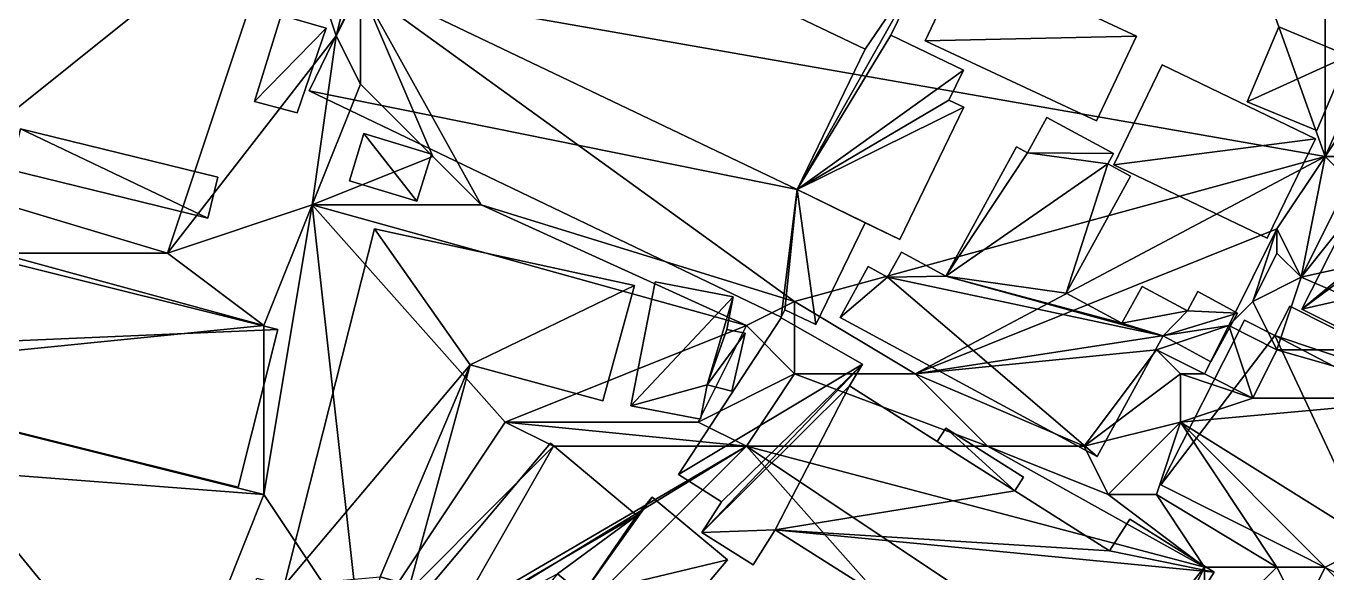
# Model space of a CAD drawing. Header units: metres. Extents: x -1103 to 901, y -902 to 905.
# Drawn here: x 496.3 to 604.1, y 139.5 to 184.8 of the extents above; entities that cross this region are included whole.
import ezdxf

# ---------------------------------------------------------------- set-up
doc = ezdxf.new("R2010")
doc.units = ezdxf.units.M
for name, color, linetype in [('OSM_BUILDING_FOOTPRINTS', 7, 'CONTINUOUS'), ('OSM_BUILDING_ROOFS', 1, 'CONTINUOUS'), ('OSM_BUILDING_WALLS', 8, 'CONTINUOUS'), ('OSM_TERRAIN', 3, 'CONTINUOUS')]:
    doc.layers.add(name, color=color, linetype=linetype)

msp = doc.modelspace()

# ---------------------------------------------------------------- linework, layer by layer
at = {"layer": 'OSM_BUILDING_FOOTPRINTS'}
for points in [[(524.14, 188.5, 13.25), (560.2, 171.26, 13.25), (565.84, 182.89, 13.25), (529.04, 200.49, 13.25), (533.27, 209.19, 13.25), (571.34, 190.97, 13.25), (567.99, 184.05, 13.25), (574, 181.16, 13.25), (572.79, 178.68, 13.25), (574.03, 178.09, 13.25), (568.73, 167.13, 13.25), (565.84, 168.51, 13.25), (561.75, 160.09, 13.25), (559.2, 161.31, 13.25), (558.9, 160.71, 13.25), (519.75, 179.43, 13.25), (524.14, 188.5, 13.25)], [(574.15, 190.59, 13.9), (588.34, 183.97, 13.9), (585.02, 176.96, 13.9), (570.84, 183.58, 13.9), (574.15, 190.59, 13.9)], [(517.44, 185.7, 13.13), (521.17, 184.63, 13.13), (518.75, 177.62, 13.13), (515.21, 178.57, 13.13), (517.44, 185.7, 13.13)], [(600.15, 184.75, 13.89), (605.92, 182.35, 13.89), (603.31, 176.16, 13.89), (597.54, 178.54, 13.89), (600.15, 184.75, 13.89)], [(590.48, 181.59, 13.84), (603.18, 175.48, 13.84), (599.18, 167.23, 13.84), (586.48, 173.32, 13.84), (590.48, 181.59, 13.84)], [(580.92, 177.24, 13.59), (586.45, 174.24, 13.59), (585.97, 173.39, 13.59), (587.85, 172.37, 13.59), (582.53, 162.69, 13.59), (587.14, 160.19, 13.59), (588.82, 163.25, 13.59), (592.57, 161.23, 13.59), (593.43, 162.81, 13.59), (596.72, 161.03, 13.59), (594.51, 157.01, 13.59), (590.57, 159.15, 13.59), (585.08, 149.15, 13.59), (563.79, 160.68, 13.59), (566.09, 164.88, 13.59), (567.71, 164, 13.59), (568.86, 166.08, 13.59), (572.53, 164.09, 13.59), (578.41, 174.79, 13.59), (579.3, 174.31, 13.59), (580.92, 177.24, 13.59)], [(494.98, 172.91, 13), (495.82, 176.29, 13), (512.18, 172.3, 13), (511.34, 168.9, 13), (494.98, 172.91, 13)], [(529.89, 174.21, 13.67), (528.69, 170.29, 13.67), (523.09, 171.99, 13.67), (524.28, 175.9, 13.67), (529.89, 174.21, 13.67)], [(609.2, 175.35, 11.55), (615.32, 172.26, 11.55), (614.46, 170.56, 11.55), (623.22, 166.16, 11.55), (616.98, 153.87, 11.55), (602.07, 161.36, 11.55), (609.2, 175.35, 11.55)], [(472.95, 170.69, 13.66), (517.15, 159.67, 13.66), (513.86, 146.62, 13.66), (469.64, 157.63, 13.66), (472.95, 170.69, 13.66)], [(525.16, 168.02, 13.43), (546.73, 163.33, 13.43), (544.11, 153.76, 13.43), (533.09, 156.74, 13.43), (528.1, 138.51, 13.43), (525.65, 139.18, 13.43), (524.4, 134.6, 13.43), (519.68, 135.87, 13.43), (518.69, 132.24, 13.43), (513.89, 133.53, 13.43), (515.4, 139.09, 13.43), (517.67, 138.48, 13.43), (525.16, 168.02, 13.43)], [(548.43, 163.63, 13.53), (554.91, 162.38, 13.53), (554.38, 159.68, 13.53), (555.89, 159.38, 13.53), (554.79, 154.56, 13.53), (552.75, 155.09, 13.53), (552.2, 152.25, 13.53), (546.43, 153.36, 13.53), (548.43, 163.63, 13.53)], [(597.31, 160.44, 11.05), (599.82, 159.17, 11.05), (601.06, 161.61, 11.05), (618, 153.09, 11.05), (616.63, 150.4, 11.05), (617.12, 150.14, 11.05), (610.31, 136.78, 11.05), (590.37, 146.82, 11.05), (597.31, 160.44, 11.05)], [(558.89, 160.65, 11.13), (565.63, 156.8, 11.13), (564.54, 155.01, 11.13), (571.83, 150.41, 11.13), (572.54, 151.5, 11.13), (578.97, 147.45, 11.13), (578.25, 146.32, 11.13), (586.12, 141.35, 11.13), (587.8, 143.97, 11.13), (594.78, 139.57, 11.13), (585.91, 125.69, 11.13), (558.39, 143.07, 11.13), (556.56, 140.19, 11.13), (552.31, 142.87, 11.13), (553.94, 145.4, 11.13), (550.37, 147.66, 11.13), (558.89, 160.65, 11.13)], [(539.75, 150.25, 12.89), (546.92, 144.28, 12.89), (548.2, 145.8, 12.89), (554.45, 140.6, 12.89), (542.11, 125.97, 12.89), (536.47, 130.66, 12.89), (542.42, 137.72, 12.89), (540.34, 139.45, 12.89), (528.6, 125.53, 12.89), (522.91, 130.26, 12.89), (539.75, 150.25, 12.89)]]:
    msp.add_polyline3d(points, close=True, dxfattribs=at)
at = {"layer": 'OSM_BUILDING_ROOFS'}
for points in [[(650.25, 177.21, 21.94), (599.38, 215.4, 21.94), (594.67, 206.21, 21.94)], [(650.25, 177.21, 21.94), (655.2, 187.18, 21.94), (599.38, 215.4, 21.94)], [(650.25, 177.21, 21.94), (594.67, 206.21, 21.94), (615.78, 194.87, 21.94)], [(571.34, 190.97, 23.25), (529.04, 200.49, 23.25), (565.84, 182.89, 23.25)], [(560.2, 171.26, 23.25), (567.99, 184.05, 23.25), (571.34, 190.97, 23.25)], [(571.34, 190.97, 23.25), (565.84, 182.89, 23.25), (560.2, 171.26, 23.25)], [(588.34, 183.97, 23.9), (574.15, 190.59, 23.9), (570.84, 183.58, 23.9)], [(560.2, 171.26, 23.25), (524.14, 188.5, 23.25), (519.75, 179.43, 23.25)], [(521.17, 184.63, 23.14), (517.44, 185.7, 23.14), (515.21, 178.57, 23.14)], [(521.17, 184.63, 23.14), (515.21, 178.57, 23.14), (518.75, 177.62, 23.14)], [(605.92, 182.35, 23.89), (600.15, 184.75, 23.89), (597.54, 178.54, 23.89)], [(560.2, 171.26, 23.25), (574, 181.16, 23.25), (567.99, 184.05, 23.25)], [(588.34, 183.97, 23.9), (570.84, 183.58, 23.9), (585.02, 176.96, 23.9)], [(605.92, 182.35, 23.89), (597.54, 178.54, 23.89), (603.31, 176.16, 23.89)], [(603.18, 175.48, 23.84), (590.48, 181.59, 23.84), (586.48, 173.32, 23.84)], [(560.2, 171.26, 23.25), (572.79, 178.68, 23.25), (574, 181.16, 23.25)], [(560.2, 171.26, 23.25), (519.75, 179.43, 23.25), (558.9, 160.71, 23.25)], [(560.2, 171.26, 23.25), (574.03, 178.09, 23.25), (572.79, 178.68, 23.25)], [(560.2, 171.26, 23.25), (568.73, 167.13, 23.25), (574.03, 178.09, 23.25)], [(586.45, 174.24, 23.59), (580.92, 177.24, 23.59), (579.3, 174.31, 23.59)], [(495.82, 176.29, 23), (494.98, 172.91, 23), (511.34, 168.9, 23)], [(495.82, 176.29, 23), (511.34, 168.9, 23), (512.18, 172.3, 23)], [(528.69, 170.29, 23.67), (524.28, 175.9, 23.67), (523.09, 171.99, 23.67)], [(528.69, 170.29, 23.67), (529.89, 174.21, 23.67), (524.28, 175.9, 23.67)], [(579.3, 174.31, 23.59), (578.41, 174.79, 23.59), (572.53, 164.09, 23.59)], [(603.18, 175.48, 23.84), (586.48, 173.32, 23.84), (599.18, 167.23, 23.84)], [(615.32, 172.26, 21.55), (609.2, 175.35, 21.55), (602.07, 161.36, 21.55)], [(585.97, 173.39, 23.59), (579.3, 174.31, 23.59), (572.53, 164.09, 23.59)], [(585.97, 173.39, 23.59), (586.45, 174.24, 23.59), (579.3, 174.31, 23.59)], [(582.53, 162.69, 23.59), (585.97, 173.39, 23.59), (572.53, 164.09, 23.59)], [(582.53, 162.69, 23.59), (587.85, 172.37, 23.59), (585.97, 173.39, 23.59)], [(602.07, 161.36, 21.55), (614.46, 170.56, 21.55), (615.32, 172.26, 21.55)], [(517.15, 159.67, 23.66), (472.95, 170.69, 23.66), (469.64, 157.63, 23.66)], [(560.2, 171.26, 23.25), (558.9, 160.71, 23.25), (559.2, 161.31, 23.25)], [(560.2, 171.26, 23.25), (559.2, 161.31, 23.25), (561.75, 160.09, 23.25)], [(560.2, 171.26, 23.25), (561.75, 160.09, 23.25), (565.84, 168.51, 23.25)], [(560.2, 171.26, 23.25), (565.84, 168.51, 23.25), (568.73, 167.13, 23.25)], [(602.07, 161.36, 21.55), (623.22, 166.16, 21.55), (614.46, 170.56, 21.55)], [(533.09, 156.74, 23.43), (525.16, 168.02, 23.43), (517.67, 138.48, 23.43)], [(533.09, 156.74, 23.43), (546.73, 163.33, 23.43), (525.16, 168.02, 23.43)], [(602.07, 161.36, 21.55), (616.98, 153.87, 21.55), (623.22, 166.16, 21.55)], [(572.53, 164.09, 23.59), (568.86, 166.08, 23.59), (567.71, 164, 23.59)], [(567.71, 164, 23.59), (566.09, 164.88, 23.59), (563.79, 160.68, 23.59)], [(567.71, 164, 23.59), (563.79, 160.68, 23.59), (585.08, 149.15, 23.59)], [(572.53, 164.09, 23.59), (567.71, 164, 23.59), (590.57, 159.15, 23.59)], [(567.71, 164, 23.59), (585.08, 149.15, 23.59), (590.57, 159.15, 23.59)], [(572.53, 164.09, 23.59), (590.57, 159.15, 23.59), (587.14, 160.19, 23.59)], [(572.53, 164.09, 23.59), (587.14, 160.19, 23.59), (582.53, 162.69, 23.59)], [(533.09, 156.74, 23.43), (544.11, 153.76, 23.43), (546.73, 163.33, 23.43)], [(554.91, 162.38, 23.52), (548.43, 163.63, 23.52), (546.43, 153.36, 23.52)], [(592.57, 161.23, 23.59), (588.82, 163.25, 23.59), (587.14, 160.19, 23.59)], [(552.75, 155.09, 23.52), (554.91, 162.38, 23.52), (546.43, 153.36, 23.52)], [(552.75, 155.09, 23.52), (554.38, 159.68, 23.52), (554.91, 162.38, 23.52)], [(596.72, 161.03, 23.59), (593.43, 162.81, 23.59), (592.57, 161.23, 23.59)], [(590.57, 159.15, 23.59), (592.57, 161.23, 23.59), (587.14, 160.19, 23.59)], [(590.57, 159.15, 23.59), (596.72, 161.03, 23.59), (592.57, 161.23, 23.59)], [(590.57, 159.15, 23.59), (594.51, 157.01, 23.59), (596.72, 161.03, 23.59)], [(599.82, 159.17, 21.05), (618, 153.09, 21.05), (601.06, 161.61, 21.05)], [(517.15, 159.67, 23.66), (469.64, 157.63, 23.66), (513.86, 146.62, 23.66)], [(565.63, 156.8, 21.13), (558.89, 160.65, 21.13), (550.37, 147.66, 21.13)], [(552.75, 155.09, 23.52), (555.89, 159.38, 23.52), (554.38, 159.68, 23.52)], [(599.82, 159.17, 21.05), (597.31, 160.44, 21.05), (590.37, 146.82, 21.05)], [(552.75, 155.09, 23.52), (554.79, 154.56, 23.52), (555.89, 159.38, 23.52)], [(599.82, 159.17, 21.05), (590.37, 146.82, 21.05), (610.31, 136.78, 21.05)], [(599.82, 159.17, 21.05), (610.31, 136.78, 21.05), (617.12, 150.14, 21.05)], [(599.82, 159.17, 21.05), (617.12, 150.14, 21.05), (616.63, 150.4, 21.05)], [(599.82, 159.17, 21.05), (616.63, 150.4, 21.05), (618, 153.09, 21.05)], [(533.09, 156.74, 23.43), (517.67, 138.48, 23.43), (525.65, 139.18, 23.43)], [(525.65, 139.18, 23.43), (528.1, 138.51, 23.43), (533.09, 156.74, 23.43)], [(565.63, 156.8, 21.13), (550.37, 147.66, 21.13), (553.94, 145.4, 21.13)], [(565.63, 156.8, 21.13), (553.94, 145.4, 21.13), (552.31, 142.87, 21.13)], [(564.54, 155.01, 21.13), (565.63, 156.8, 21.13), (552.31, 142.87, 21.13)], [(546.43, 153.36, 23.52), (552.2, 152.25, 23.52), (552.75, 155.09, 23.52)], [(564.54, 155.01, 21.13), (552.31, 142.87, 21.13), (558.39, 143.07, 21.13)], [(558.39, 143.07, 21.13), (578.25, 146.32, 21.13), (564.54, 155.01, 21.13)], [(578.25, 146.32, 21.13), (571.83, 150.41, 21.13), (564.54, 155.01, 21.13)], [(578.25, 146.32, 21.13), (572.54, 151.5, 21.13), (571.83, 150.41, 21.13)], [(578.25, 146.32, 21.13), (578.97, 147.45, 21.13), (572.54, 151.5, 21.13)], [(546.92, 144.28, 22.89), (539.75, 150.25, 22.89), (522.91, 130.26, 22.89)], [(542.42, 137.72, 22.89), (554.45, 140.6, 22.89), (548.2, 145.8, 22.89)], [(542.42, 137.72, 22.89), (548.2, 145.8, 22.89), (546.92, 144.28, 22.89)], [(558.39, 143.07, 21.13), (586.12, 141.35, 21.13), (578.25, 146.32, 21.13)], [(546.92, 144.28, 22.89), (522.91, 130.26, 22.89), (540.34, 139.45, 22.89)], [(546.92, 144.28, 22.89), (540.34, 139.45, 22.89), (542.42, 137.72, 22.89)], [(594.78, 139.57, 21.13), (587.8, 143.97, 21.13), (586.12, 141.35, 21.13)], [(552.31, 142.87, 21.13), (556.56, 140.19, 21.13), (558.39, 143.07, 21.13)], [(558.39, 143.07, 21.13), (585.91, 125.69, 21.13), (594.78, 139.57, 21.13)], [(558.39, 143.07, 21.13), (594.78, 139.57, 21.13), (586.12, 141.35, 21.13)], [(542.42, 137.72, 22.89), (542.11, 125.97, 22.89), (554.45, 140.6, 22.89)]]:
    msp.add_3dface(points, dxfattribs=at)
at = {"layer": 'OSM_BUILDING_WALLS'}
for points in [[(529.04, 200.49, 13.25), (565.84, 182.89, 13.25), (565.84, 182.89, 23.25)], [(529.04, 200.49, 13.25), (565.84, 182.89, 23.25), (529.04, 200.49, 23.25)], [(567.99, 184.05, 13.25), (571.34, 190.97, 13.25), (571.34, 190.97, 23.25)], [(567.99, 184.05, 13.25), (571.34, 190.97, 23.25), (567.99, 184.05, 23.25)], [(574.15, 190.59, 13.9), (570.84, 183.58, 13.9), (570.84, 183.58, 23.9)], [(574.15, 190.59, 13.9), (570.84, 183.58, 23.9), (574.15, 190.59, 23.9)], [(588.34, 183.97, 13.9), (574.15, 190.59, 13.9), (574.15, 190.59, 23.9)], [(588.34, 183.97, 13.9), (574.15, 190.59, 23.9), (588.34, 183.97, 23.9)], [(524.14, 188.5, 13.25), (519.75, 179.43, 13.25), (519.75, 179.43, 23.25)], [(524.14, 188.5, 13.25), (519.75, 179.43, 23.25), (524.14, 188.5, 23.25)], [(560.2, 171.26, 13.25), (524.14, 188.5, 13.25), (524.14, 188.5, 23.25)], [(560.2, 171.26, 13.25), (524.14, 188.5, 23.25), (560.2, 171.26, 23.25)], [(517.44, 185.7, 13.13), (515.21, 178.57, 13.13), (515.21, 178.57, 23.14)], [(517.44, 185.7, 13.13), (515.21, 178.57, 23.14), (517.44, 185.7, 23.14)], [(521.17, 184.63, 13.13), (517.44, 185.7, 13.13), (517.44, 185.7, 23.14)], [(521.17, 184.63, 13.13), (517.44, 185.7, 23.14), (521.17, 184.63, 23.14)], [(518.75, 177.62, 13.13), (521.17, 184.63, 13.13), (521.17, 184.63, 23.14)], [(518.75, 177.62, 13.13), (521.17, 184.63, 23.14), (518.75, 177.62, 23.14)], [(600.15, 184.75, 13.89), (597.54, 178.54, 13.89), (597.54, 178.54, 23.89)], [(600.15, 184.75, 13.89), (597.54, 178.54, 23.89), (600.15, 184.75, 23.89)], [(605.92, 182.35, 13.89), (600.15, 184.75, 13.89), (600.15, 184.75, 23.89)], [(605.92, 182.35, 13.89), (600.15, 184.75, 23.89), (605.92, 182.35, 23.89)], [(574, 181.16, 13.25), (567.99, 184.05, 13.25), (567.99, 184.05, 23.25)], [(574, 181.16, 13.25), (567.99, 184.05, 23.25), (574, 181.16, 23.25)], [(570.84, 183.58, 13.9), (585.02, 176.96, 13.9), (585.02, 176.96, 23.9)], [(570.84, 183.58, 13.9), (585.02, 176.96, 23.9), (570.84, 183.58, 23.9)], [(585.02, 176.96, 13.9), (588.34, 183.97, 13.9), (588.34, 183.97, 23.9)], [(585.02, 176.96, 13.9), (588.34, 183.97, 23.9), (585.02, 176.96, 23.9)], [(565.84, 182.89, 13.25), (560.2, 171.26, 13.25), (560.2, 171.26, 23.25)], [(565.84, 182.89, 13.25), (560.2, 171.26, 23.25), (565.84, 182.89, 23.25)], [(603.31, 176.16, 13.89), (605.92, 182.35, 13.89), (605.92, 182.35, 23.89)], [(603.31, 176.16, 13.89), (605.92, 182.35, 23.89), (603.31, 176.16, 23.89)], [(590.48, 181.59, 13.84), (586.48, 173.32, 13.84), (586.48, 173.32, 23.84)], [(590.48, 181.59, 13.84), (586.48, 173.32, 23.84), (590.48, 181.59, 23.84)], [(603.18, 175.48, 13.84), (590.48, 181.59, 13.84), (590.48, 181.59, 23.84)], [(603.18, 175.48, 13.84), (590.48, 181.59, 23.84), (603.18, 175.48, 23.84)], [(572.79, 178.68, 13.25), (574, 181.16, 13.25), (574, 181.16, 23.25)], [(572.79, 178.68, 13.25), (574, 181.16, 23.25), (572.79, 178.68, 23.25)], [(519.75, 179.43, 13.25), (558.9, 160.71, 13.25), (558.9, 160.71, 23.25)], [(519.75, 179.43, 13.25), (558.9, 160.71, 23.25), (519.75, 179.43, 23.25)], [(515.21, 178.57, 13.13), (518.75, 177.62, 13.13), (518.75, 177.62, 23.14)], [(515.21, 178.57, 13.13), (518.75, 177.62, 23.14), (515.21, 178.57, 23.14)], [(568.73, 167.13, 13.25), (574.03, 178.09, 13.25), (574.03, 178.09, 23.25)], [(568.73, 167.13, 13.25), (574.03, 178.09, 23.25), (568.73, 167.13, 23.25)], [(574.03, 178.09, 13.25), (572.79, 178.68, 13.25), (572.79, 178.68, 23.25)], [(574.03, 178.09, 13.25), (572.79, 178.68, 23.25), (574.03, 178.09, 23.25)], [(597.54, 178.54, 13.89), (603.31, 176.16, 13.89), (603.31, 176.16, 23.89)], [(597.54, 178.54, 13.89), (603.31, 176.16, 23.89), (597.54, 178.54, 23.89)], [(580.92, 177.24, 13.59), (579.3, 174.31, 13.59), (579.3, 174.31, 23.59)], [(580.92, 177.24, 13.59), (579.3, 174.31, 23.59), (580.92, 177.24, 23.59)], [(586.45, 174.24, 13.59), (580.92, 177.24, 13.59), (580.92, 177.24, 23.59)], [(586.45, 174.24, 13.59), (580.92, 177.24, 23.59), (586.45, 174.24, 23.59)], [(512.18, 172.3, 13), (495.82, 176.29, 13), (495.82, 176.29, 23)], [(512.18, 172.3, 13), (495.82, 176.29, 23), (512.18, 172.3, 23)], [(524.28, 175.9, 13.67), (523.09, 171.99, 13.67), (523.09, 171.99, 23.67)], [(524.28, 175.9, 13.67), (523.09, 171.99, 23.67), (524.28, 175.9, 23.67)], [(529.89, 174.21, 13.67), (524.28, 175.9, 13.67), (524.28, 175.9, 23.67)], [(529.89, 174.21, 13.67), (524.28, 175.9, 23.67), (529.89, 174.21, 23.67)], [(578.41, 174.79, 13.59), (572.53, 164.09, 13.59), (572.53, 164.09, 23.59)], [(578.41, 174.79, 13.59), (572.53, 164.09, 23.59), (578.41, 174.79, 23.59)], [(579.3, 174.31, 13.59), (578.41, 174.79, 13.59), (578.41, 174.79, 23.59)], [(579.3, 174.31, 13.59), (578.41, 174.79, 23.59), (579.3, 174.31, 23.59)], [(599.18, 167.23, 13.84), (603.18, 175.48, 13.84), (603.18, 175.48, 23.84)], [(599.18, 167.23, 13.84), (603.18, 175.48, 23.84), (599.18, 167.23, 23.84)], [(609.2, 175.35, 11.55), (602.07, 161.36, 11.55), (602.07, 161.36, 21.55)], [(609.2, 175.35, 11.55), (602.07, 161.36, 21.55), (609.2, 175.35, 21.55)], [(528.69, 170.29, 13.67), (529.89, 174.21, 13.67), (529.89, 174.21, 23.67)], [(528.69, 170.29, 13.67), (529.89, 174.21, 23.67), (528.69, 170.29, 23.67)], [(585.97, 173.39, 13.59), (586.45, 174.24, 13.59), (586.45, 174.24, 23.59)], [(585.97, 173.39, 13.59), (586.45, 174.24, 23.59), (585.97, 173.39, 23.59)], [(494.98, 172.91, 13), (511.34, 168.9, 13), (511.34, 168.9, 23)], [(494.98, 172.91, 13), (511.34, 168.9, 23), (494.98, 172.91, 23)], [(587.85, 172.37, 13.59), (585.97, 173.39, 13.59), (585.97, 173.39, 23.59)], [(587.85, 172.37, 13.59), (585.97, 173.39, 23.59), (587.85, 172.37, 23.59)], [(586.48, 173.32, 13.84), (599.18, 167.23, 13.84), (599.18, 167.23, 23.84)], [(586.48, 173.32, 13.84), (599.18, 167.23, 23.84), (586.48, 173.32, 23.84)], [(511.34, 168.9, 13), (512.18, 172.3, 13), (512.18, 172.3, 23)], [(511.34, 168.9, 13), (512.18, 172.3, 23), (511.34, 168.9, 23)], [(523.09, 171.99, 13.67), (528.69, 170.29, 13.67), (528.69, 170.29, 23.67)], [(523.09, 171.99, 13.67), (528.69, 170.29, 23.67), (523.09, 171.99, 23.67)], [(582.53, 162.69, 13.59), (587.85, 172.37, 13.59), (587.85, 172.37, 23.59)], [(582.53, 162.69, 13.59), (587.85, 172.37, 23.59), (582.53, 162.69, 23.59)], [(517.15, 159.67, 13.66), (472.95, 170.69, 13.66), (472.95, 170.69, 23.66)], [(517.15, 159.67, 13.66), (472.95, 170.69, 23.66), (517.15, 159.67, 23.66)], [(561.75, 160.09, 13.25), (565.84, 168.51, 13.25), (565.84, 168.51, 23.25)], [(561.75, 160.09, 13.25), (565.84, 168.51, 23.25), (561.75, 160.09, 23.25)], [(565.84, 168.51, 13.25), (568.73, 167.13, 13.25), (568.73, 167.13, 23.25)], [(565.84, 168.51, 13.25), (568.73, 167.13, 23.25), (565.84, 168.51, 23.25)], [(525.16, 168.02, 13.43), (517.67, 138.48, 13.43), (517.67, 138.48, 23.43)], [(525.16, 168.02, 13.43), (517.67, 138.48, 23.43), (525.16, 168.02, 23.43)], [(546.73, 163.33, 13.43), (525.16, 168.02, 13.43), (525.16, 168.02, 23.43)], [(546.73, 163.33, 13.43), (525.16, 168.02, 23.43), (546.73, 163.33, 23.43)], [(568.86, 166.08, 13.59), (567.71, 164, 13.59), (567.71, 164, 23.59)], [(568.86, 166.08, 13.59), (567.71, 164, 23.59), (568.86, 166.08, 23.59)], [(572.53, 164.09, 13.59), (568.86, 166.08, 13.59), (568.86, 166.08, 23.59)], [(572.53, 164.09, 13.59), (568.86, 166.08, 23.59), (572.53, 164.09, 23.59)], [(566.09, 164.88, 13.59), (563.79, 160.68, 13.59), (563.79, 160.68, 23.59)], [(566.09, 164.88, 13.59), (563.79, 160.68, 23.59), (566.09, 164.88, 23.59)], [(567.71, 164, 13.59), (566.09, 164.88, 13.59), (566.09, 164.88, 23.59)], [(567.71, 164, 13.59), (566.09, 164.88, 23.59), (567.71, 164, 23.59)], [(544.11, 153.76, 13.43), (546.73, 163.33, 13.43), (546.73, 163.33, 23.43)], [(544.11, 153.76, 13.43), (546.73, 163.33, 23.43), (544.11, 153.76, 23.43)], [(548.43, 163.63, 13.53), (546.43, 153.36, 13.53), (546.43, 153.36, 23.52)], [(548.43, 163.63, 13.53), (546.43, 153.36, 23.52), (548.43, 163.63, 23.52)], [(554.91, 162.38, 13.53), (548.43, 163.63, 13.53), (548.43, 163.63, 23.52)], [(554.91, 162.38, 13.53), (548.43, 163.63, 23.52), (554.91, 162.38, 23.52)], [(588.82, 163.25, 13.59), (587.14, 160.19, 13.59), (587.14, 160.19, 23.59)], [(588.82, 163.25, 13.59), (587.14, 160.19, 23.59), (588.82, 163.25, 23.59)], [(592.57, 161.23, 13.59), (588.82, 163.25, 13.59), (588.82, 163.25, 23.59)], [(592.57, 161.23, 13.59), (588.82, 163.25, 23.59), (592.57, 161.23, 23.59)], [(554.38, 159.68, 13.53), (554.91, 162.38, 13.53), (554.91, 162.38, 23.52)], [(554.38, 159.68, 13.53), (554.91, 162.38, 23.52), (554.38, 159.68, 23.52)], [(587.14, 160.19, 13.59), (582.53, 162.69, 13.59), (582.53, 162.69, 23.59)], [(587.14, 160.19, 13.59), (582.53, 162.69, 23.59), (587.14, 160.19, 23.59)], [(593.43, 162.81, 13.59), (592.57, 161.23, 13.59), (592.57, 161.23, 23.59)], [(593.43, 162.81, 13.59), (592.57, 161.23, 23.59), (593.43, 162.81, 23.59)], [(596.72, 161.03, 13.59), (593.43, 162.81, 13.59), (593.43, 162.81, 23.59)], [(596.72, 161.03, 13.59), (593.43, 162.81, 23.59), (596.72, 161.03, 23.59)], [(558.9, 160.71, 13.25), (559.2, 161.31, 13.25), (559.2, 161.31, 23.25)], [(558.9, 160.71, 13.25), (559.2, 161.31, 23.25), (558.9, 160.71, 23.25)], [(559.2, 161.31, 13.25), (561.75, 160.09, 13.25), (561.75, 160.09, 23.25)], [(559.2, 161.31, 13.25), (561.75, 160.09, 23.25), (559.2, 161.31, 23.25)], [(594.51, 157.01, 13.59), (596.72, 161.03, 13.59), (596.72, 161.03, 23.59)], [(594.51, 157.01, 13.59), (596.72, 161.03, 23.59), (594.51, 157.01, 23.59)], [(601.06, 161.61, 11.05), (599.82, 159.17, 11.05), (599.82, 159.17, 21.05)], [(601.06, 161.61, 11.05), (599.82, 159.17, 21.05), (601.06, 161.61, 21.05)], [(618, 153.09, 11.05), (601.06, 161.61, 11.05), (601.06, 161.61, 21.05)], [(618, 153.09, 11.05), (601.06, 161.61, 21.05), (618, 153.09, 21.05)], [(602.07, 161.36, 11.55), (616.98, 153.87, 11.55), (616.98, 153.87, 21.55)], [(602.07, 161.36, 11.55), (616.98, 153.87, 21.55), (602.07, 161.36, 21.55)], [(513.86, 146.62, 13.66), (517.15, 159.67, 13.66), (517.15, 159.67, 23.66)], [(513.86, 146.62, 13.66), (517.15, 159.67, 23.66), (513.86, 146.62, 23.66)], [(558.89, 160.65, 11.13), (550.37, 147.66, 11.13), (550.37, 147.66, 21.13)], [(558.89, 160.65, 11.13), (550.37, 147.66, 21.13), (558.89, 160.65, 21.13)], [(555.89, 159.38, 13.53), (554.38, 159.68, 13.53), (554.38, 159.68, 23.52)], [(555.89, 159.38, 13.53), (554.38, 159.68, 23.52), (555.89, 159.38, 23.52)], [(565.63, 156.8, 11.13), (558.89, 160.65, 11.13), (558.89, 160.65, 21.13)], [(565.63, 156.8, 11.13), (558.89, 160.65, 21.13), (565.63, 156.8, 21.13)], [(563.79, 160.68, 13.59), (585.08, 149.15, 13.59), (585.08, 149.15, 23.59)], [(563.79, 160.68, 13.59), (585.08, 149.15, 23.59), (563.79, 160.68, 23.59)], [(597.31, 160.44, 11.05), (590.37, 146.82, 11.05), (590.37, 146.82, 21.05)], [(597.31, 160.44, 11.05), (590.37, 146.82, 21.05), (597.31, 160.44, 21.05)], [(599.82, 159.17, 11.05), (597.31, 160.44, 11.05), (597.31, 160.44, 21.05)], [(599.82, 159.17, 11.05), (597.31, 160.44, 21.05), (599.82, 159.17, 21.05)], [(554.79, 154.56, 13.53), (555.89, 159.38, 13.53), (555.89, 159.38, 23.52)], [(554.79, 154.56, 13.53), (555.89, 159.38, 23.52), (554.79, 154.56, 23.52)], [(585.08, 149.15, 13.59), (590.57, 159.15, 13.59), (590.57, 159.15, 23.59)], [(585.08, 149.15, 13.59), (590.57, 159.15, 23.59), (585.08, 149.15, 23.59)], [(590.57, 159.15, 13.59), (594.51, 157.01, 13.59), (594.51, 157.01, 23.59)], [(590.57, 159.15, 13.59), (594.51, 157.01, 23.59), (590.57, 159.15, 23.59)], [(469.64, 157.63, 13.66), (513.86, 146.62, 13.66), (513.86, 146.62, 23.66)], [(469.64, 157.63, 13.66), (513.86, 146.62, 23.66), (469.64, 157.63, 23.66)], [(528.1, 138.51, 13.43), (533.09, 156.74, 13.43), (533.09, 156.74, 23.43)], [(528.1, 138.51, 13.43), (533.09, 156.74, 23.43), (528.1, 138.51, 23.43)], [(533.09, 156.74, 13.43), (544.11, 153.76, 13.43), (544.11, 153.76, 23.43)], [(533.09, 156.74, 13.43), (544.11, 153.76, 23.43), (533.09, 156.74, 23.43)], [(564.54, 155.01, 11.13), (565.63, 156.8, 11.13), (565.63, 156.8, 21.13)], [(564.54, 155.01, 11.13), (565.63, 156.8, 21.13), (564.54, 155.01, 21.13)], [(552.2, 152.25, 13.53), (552.75, 155.09, 13.53), (552.75, 155.09, 23.52)], [(552.2, 152.25, 13.53), (552.75, 155.09, 23.52), (552.2, 152.25, 23.52)], [(552.75, 155.09, 13.53), (554.79, 154.56, 13.53), (554.79, 154.56, 23.52)], [(552.75, 155.09, 13.53), (554.79, 154.56, 23.52), (552.75, 155.09, 23.52)], [(571.83, 150.41, 11.13), (564.54, 155.01, 11.13), (564.54, 155.01, 21.13)], [(571.83, 150.41, 11.13), (564.54, 155.01, 21.13), (571.83, 150.41, 21.13)], [(546.43, 153.36, 13.53), (552.2, 152.25, 13.53), (552.2, 152.25, 23.52)], [(546.43, 153.36, 13.53), (552.2, 152.25, 23.52), (546.43, 153.36, 23.52)], [(572.54, 151.5, 11.13), (571.83, 150.41, 11.13), (571.83, 150.41, 21.13)], [(572.54, 151.5, 11.13), (571.83, 150.41, 21.13), (572.54, 151.5, 21.13)], [(578.97, 147.45, 11.13), (572.54, 151.5, 11.13), (572.54, 151.5, 21.13)], [(578.97, 147.45, 11.13), (572.54, 151.5, 21.13), (578.97, 147.45, 21.13)], [(539.75, 150.25, 12.89), (522.91, 130.26, 12.89), (522.91, 130.26, 22.89)], [(539.75, 150.25, 12.89), (522.91, 130.26, 22.89), (539.75, 150.25, 22.89)], [(546.92, 144.28, 12.89), (539.75, 150.25, 12.89), (539.75, 150.25, 22.89)], [(546.92, 144.28, 12.89), (539.75, 150.25, 22.89), (546.92, 144.28, 22.89)], [(550.37, 147.66, 11.13), (553.94, 145.4, 11.13), (553.94, 145.4, 21.13)], [(550.37, 147.66, 11.13), (553.94, 145.4, 21.13), (550.37, 147.66, 21.13)], [(578.25, 146.32, 11.13), (578.97, 147.45, 11.13), (578.97, 147.45, 21.13)], [(578.25, 146.32, 11.13), (578.97, 147.45, 21.13), (578.25, 146.32, 21.13)], [(590.37, 146.82, 11.05), (610.31, 136.78, 11.05), (610.31, 136.78, 21.05)], [(590.37, 146.82, 11.05), (610.31, 136.78, 21.05), (590.37, 146.82, 21.05)], [(548.2, 145.8, 12.89), (546.92, 144.28, 12.89), (546.92, 144.28, 22.89)], [(548.2, 145.8, 12.89), (546.92, 144.28, 22.89), (548.2, 145.8, 22.89)], [(554.45, 140.6, 12.89), (548.2, 145.8, 12.89), (548.2, 145.8, 22.89)], [(554.45, 140.6, 12.89), (548.2, 145.8, 22.89), (554.45, 140.6, 22.89)], [(586.12, 141.35, 11.13), (578.25, 146.32, 11.13), (578.25, 146.32, 21.13)], [(586.12, 141.35, 11.13), (578.25, 146.32, 21.13), (586.12, 141.35, 21.13)], [(553.94, 145.4, 11.13), (552.31, 142.87, 11.13), (552.31, 142.87, 21.13)], [(553.94, 145.4, 11.13), (552.31, 142.87, 21.13), (553.94, 145.4, 21.13)], [(587.8, 143.97, 11.13), (586.12, 141.35, 11.13), (586.12, 141.35, 21.13)], [(587.8, 143.97, 11.13), (586.12, 141.35, 21.13), (587.8, 143.97, 21.13)], [(594.78, 139.57, 11.13), (587.8, 143.97, 11.13), (587.8, 143.97, 21.13)], [(594.78, 139.57, 11.13), (587.8, 143.97, 21.13), (594.78, 139.57, 21.13)], [(552.31, 142.87, 11.13), (556.56, 140.19, 11.13), (556.56, 140.19, 21.13)], [(552.31, 142.87, 11.13), (556.56, 140.19, 21.13), (552.31, 142.87, 21.13)], [(556.56, 140.19, 11.13), (558.39, 143.07, 11.13), (558.39, 143.07, 21.13)], [(556.56, 140.19, 11.13), (558.39, 143.07, 21.13), (556.56, 140.19, 21.13)], [(558.39, 143.07, 11.13), (585.91, 125.69, 11.13), (585.91, 125.69, 21.13)], [(558.39, 143.07, 11.13), (585.91, 125.69, 21.13), (558.39, 143.07, 21.13)], [(542.11, 125.97, 12.89), (554.45, 140.6, 12.89), (554.45, 140.6, 22.89)], [(542.11, 125.97, 12.89), (554.45, 140.6, 22.89), (542.11, 125.97, 22.89)], [(585.91, 125.69, 11.13), (594.78, 139.57, 11.13), (594.78, 139.57, 21.13)], [(585.91, 125.69, 11.13), (594.78, 139.57, 21.13), (585.91, 125.69, 21.13)]]:
    msp.add_3dface(points, dxfattribs=at)
at = {"layer": 'OSM_TERRAIN'}
for points in [[(458, 184, 15.02), (518, 196, 15.04), (458, 218, 14.97)], [(604, 174, 15.85), (594, 202, 16), (524, 188, 16)], [(604, 174, 15.85), (604, 198, 15.78), (594, 202, 16)], [(604, 174, 15.85), (612, 192, 15.76), (604, 198, 15.78)], [(488, 172, 15.09), (518, 196, 15.04), (458, 184, 15.02)], [(508, 166, 15.02), (518, 196, 15.04), (488, 172, 15.09)], [(508, 166, 15.02), (522, 184, 15.36), (518, 196, 15.04)], [(522, 184, 15.36), (524, 192, 15.56), (518, 196, 15.04)], [(522, 184, 15.36), (524, 188, 16), (524, 192, 15.56)], [(604, 174, 15.85), (608, 180, 15.76), (612, 192, 15.76)], [(524, 180, 16), (524, 188, 16), (522, 184, 15.36)], [(534, 170, 15.97), (560, 162, 16), (524, 188, 16)], [(534, 170, 15.97), (524, 188, 16), (530, 174, 15.72)], [(530, 174, 15.72), (524, 188, 16), (524, 180, 16)], [(560, 162, 16), (604, 174, 15.85), (524, 188, 16)], [(508, 166, 15.02), (520, 170, 15.32), (522, 184, 15.36)], [(520, 170, 15.32), (524, 180, 16), (522, 184, 15.36)], [(520, 170, 15.32), (530, 174, 15.72), (524, 180, 16)], [(604, 174, 15.85), (610, 174, 14.79), (608, 180, 15.76)], [(534, 170, 15.97), (530, 174, 15.72), (520, 170, 15.32)], [(560, 162, 16), (570, 156, 15.73), (604, 174, 15.85)], [(570, 156, 15.73), (600, 168, 15.89), (604, 174, 15.85)], [(600, 168, 15.89), (602, 164, 14.74), (604, 174, 15.85)], [(602, 164, 14.74), (610, 174, 14.79), (606, 172, 14.98)], [(602, 164, 14.74), (620, 168, 14.77), (610, 174, 14.79)], [(602, 164, 14.74), (606, 172, 14.98), (604, 174, 15.85)], [(606, 172, 14.98), (610, 174, 14.79), (604, 174, 15.85)], [(494, 166, 15.68), (508, 166, 15.02), (488, 172, 15.09)], [(516, 160, 15.76), (520, 170, 15.32), (508, 166, 15.02)], [(516, 146, 15.77), (524, 134, 15.43), (520, 170, 15.32)], [(516, 146, 15.77), (520, 170, 15.32), (516, 160, 15.76)], [(524, 134, 15.43), (536, 152, 15.32), (520, 170, 15.32)], [(520, 170, 15.32), (536, 152, 15.32), (556, 160, 15.66)], [(520, 170, 15.32), (556, 160, 15.66), (534, 170, 15.97)], [(556, 160, 15.66), (560, 162, 16), (534, 170, 15.97)], [(596, 160, 15.83), (600, 168, 15.89), (570, 156, 15.73)], [(600, 168, 15.89), (596, 160, 15.83), (598, 162, 15.43)], [(598, 162, 15.43), (600, 166, 15.74), (600, 168, 15.89)], [(600, 166, 15.74), (602, 164, 14.74), (600, 168, 15.89)], [(616, 158, 14.74), (620, 168, 14.77), (602, 164, 14.74)], [(476, 156, 15.78), (516, 160, 15.76), (494, 166, 15.68)], [(494, 166, 15.68), (516, 160, 15.76), (508, 166, 15.02)], [(598, 162, 15.43), (602, 164, 14.74), (600, 166, 15.74)], [(598, 162, 15.43), (600, 158, 14.44), (602, 164, 14.74)], [(600, 158, 14.44), (616, 158, 14.74), (602, 164, 14.74)], [(560, 156, 15), (560, 162, 16), (556, 160, 15.66)], [(560, 156, 15), (570, 156, 15.73), (560, 162, 16)], [(596, 160, 15.83), (600, 158, 14.44), (598, 162, 15.43)], [(516, 146, 15.77), (516, 160, 15.76), (476, 156, 15.78)], [(552, 152, 15.61), (556, 160, 15.66), (536, 152, 15.32)], [(552, 152, 15.61), (560, 156, 15), (556, 160, 15.66)], [(570, 156, 15.73), (590, 158, 15.83), (596, 160, 15.83)], [(590, 158, 15.83), (594, 156, 15.5), (596, 160, 15.83)], [(594, 156, 15.5), (598, 154, 14.44), (596, 160, 15.83)], [(598, 154, 14.44), (600, 158, 14.44), (596, 160, 15.83)], [(584, 150, 15.83), (590, 158, 15.83), (570, 156, 15.73)], [(584, 150, 15.83), (592, 156, 15.46), (590, 158, 15.83)], [(592, 156, 15.46), (594, 156, 15.5), (590, 158, 15.83)], [(598, 154, 14.44), (614, 154, 14.44), (600, 158, 14.44)], [(614, 154, 14.44), (616, 158, 14.74), (600, 158, 14.44)], [(490, 148, 16.19), (516, 146, 15.77), (476, 156, 15.78)], [(556, 150, 15), (560, 156, 15), (552, 152, 15.61)], [(556, 150, 15), (576, 150, 15.11), (560, 156, 15)], [(560, 156, 15), (576, 150, 15.11), (570, 156, 15.73)], [(576, 150, 15.11), (584, 150, 15.83), (570, 156, 15.73)], [(584, 150, 15.83), (592, 152, 14.62), (592, 156, 15.46)], [(592, 152, 14.62), (598, 154, 14.44), (592, 156, 15.46)], [(598, 154, 14.44), (594, 156, 15.5), (592, 156, 15.46)], [(592, 152, 14.62), (608, 142, 14.44), (614, 154, 14.44)], [(592, 152, 14.62), (614, 154, 14.44), (598, 154, 14.44)], [(524, 134, 15.43), (540, 150, 15), (536, 152, 15.32)], [(540, 150, 15), (556, 150, 15), (536, 152, 15.32)], [(556, 150, 15), (552, 152, 15.61), (536, 152, 15.32)], [(586, 146, 15.15), (592, 152, 14.62), (584, 150, 15.83)], [(590, 146, 14.56), (592, 152, 14.62), (586, 146, 15.15)], [(590, 146, 14.56), (600, 140, 14.27), (592, 152, 14.62)], [(600, 140, 14.27), (604, 140, 14.44), (592, 152, 14.62)], [(604, 140, 14.44), (608, 142, 14.44), (592, 152, 14.62)], [(530, 124, 14.91), (556, 150, 15), (520, 128, 15.02)], [(520, 128, 15.02), (556, 150, 15), (532, 136, 15)], [(532, 136, 15), (540, 150, 15), (524, 134, 15.43)], [(530, 124, 14.91), (572, 132, 14.98), (556, 150, 15)], [(532, 136, 15), (556, 150, 15), (540, 150, 15)], [(572, 132, 14.98), (586, 130, 15), (556, 150, 15)], [(586, 130, 15), (594, 140, 15), (556, 150, 15)], [(556, 150, 15), (594, 140, 15), (576, 150, 15.11)], [(594, 140, 15), (586, 146, 15.15), (576, 150, 15.11)], [(576, 150, 15.11), (586, 146, 15.15), (584, 150, 15.83)], [(496, 124, 15.79), (508, 126, 15.25), (490, 148, 16.19)], [(508, 126, 15.25), (516, 146, 15.77), (490, 148, 16.19)], [(508, 126, 15.25), (524, 134, 15.43), (516, 146, 15.77)], [(594, 140, 15), (590, 146, 14.56), (586, 146, 15.15)], [(594, 140, 15), (600, 140, 14.27), (590, 146, 14.56)], [(604, 140, 14.44), (608, 136, 13.48), (608, 142, 14.44)], [(590, 132, 14.95), (594, 140, 15), (586, 130, 15)], [(590, 132, 14.95), (594, 134, 14.52), (594, 140, 15)], [(602, 136, 12.63), (600, 140, 14.27), (594, 134, 14.52)], [(594, 134, 14.52), (600, 140, 14.27), (594, 140, 15)], [(602, 136, 12.63), (604, 140, 14.44), (600, 140, 14.27)], [(602, 136, 12.63), (608, 136, 13.48), (604, 140, 14.44)]]:
    msp.add_3dface(points, dxfattribs=at)

doc.saveas('drawing.dxf')
